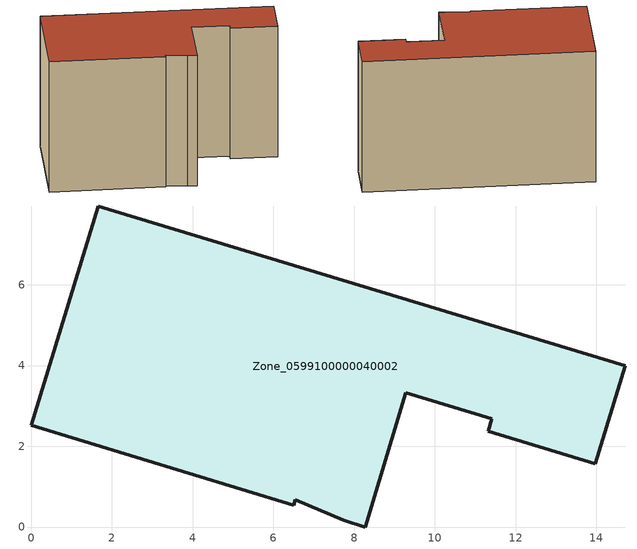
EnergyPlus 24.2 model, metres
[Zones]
Zone_0599100000040002
 floor ground (C_G): 0,2.52 1.66,7.95 14.72,3.99 13.98,1.57 11.32,2.37 11.41,2.68 9.28,3.33 8.28,0 7.74,0.17 6.54,0.68 6.5,0.54 z0
 wall outside (C_F): 1.66,7.95 0,2.52 6.5,0.54 6.54,0.68 7.74,0.17 8.28,0 9.28,3.33 11.41,2.68 11.32,2.37 13.98,1.57 14.72,3.99 1.66,7.95 z0:8.59
 roof outside (C_R): 0,2.52 6.5,0.54 6.54,0.68 7.74,0.17 8.28,0 9.28,3.33 11.41,2.68 11.32,2.37 13.98,1.57 14.72,3.99 1.66,7.95 z8.59
[BUILDING]
Pand.0599100000040002: North Axis=0; Terrain=City; Loads Convergence Tolerance Value=0.04; Temperature Convergence Tolerance Value=0.4; Solar Distribution=FullExterior; Maximum Number of Warmup Days=25; Minimum Number of Warmup Days=1
[Site:Location]
Rotterdam.The.Hague.AP_ZH_NLD Design_Conditions: Latitude=51.96; Longitude=4.45; Time Zone=1; Elevation=-4.5
[SITE:GROUNDTEMPERATURE:BUILDINGSURFACE]
18, 18, 18, 18, 18, 18, 18, 18, 18, 18, 18, 18
[MATERIAL] Thermal Absorptance=0.9; Solar Absorptance=0.7; Visible Absorptance=0.7
Name | Roughness | Thickness | Conductivity | Density | Specific Heat
G.TC.1975-1991 | MediumSmooth | 0.15 | 0.288461 | 540 | 1210
F.TC.1975-1991 | Rough | 0.3 | 0.230769 | 1920 | 840
R.TC.1975-1991 | MediumRough | 0.2 | 0.153846 | 1500 | 1000
[CONSTRUCTION]
C_G: G.TC.1975-1991
C_F: F.TC.1975-1991
C_R: R.TC.1975-1991
[ZONE]
Zone_0599100000040002: Type=1; Multiplier=1; Ceiling Height=Autocalculate; Volume=Autocalculate; Floor Area=autocalculate; Part of Total Floor Area=Yes
[ZONEINFILTRATION:DESIGNFLOWRATE]
Infil_Zone_0599100000040002: Zone or ZoneList or Space or SpaceList=Zone_0599100000040002; Schedule=AlwaysOn; Design Flow Rate Calculation Method=Flow/Area; Flow Rate per Floor Area=0.003; Constant Term Coefficient=1; Temperature Term Coefficient=0; Velocity Term Coefficient=0; Velocity Squared Term Coefficient=0
[HVACTEMPLATE:ZONE:IDEALLOADSAIRSYSTEM]
Zone_0599100000040002: Maximum Heating Supply Air Temperature=50; Minimum Cooling Supply Air Temperature=13; Maximum Heating Supply Air Humidity Ratio=0.0156; Minimum Cooling Supply Air Humidity Ratio=0.0077; Heating Limit=NoLimit; Cooling Limit=NoLimit; Dehumidification Control Type=ConstantSensibleHeatRatio; Cooling Sensible Heat Ratio=0.7; Dehumidification Setpoint=60; Humidification Control Type=None; Humidification Setpoint=30; Outdoor Air Method=None; Outdoor Air Flow Rate per Person=0.00944; Outdoor Air Flow Rate per Zone Floor Area=0; Outdoor Air Flow Rate per Zone=0; Demand Controlled Ventilation Type=None; Outdoor Air Economizer Type=NoEconomizer; Heat Recovery Type=None; Sensible Heat Recovery Effectiveness=0.7; Latent Heat Recovery Effectiveness=0.65
[ZONECONTROL:THERMOSTAT]
ThermostatControl_Zone_0599100000040002: Zone or ZoneList=Zone_0599100000040002; Control Type Schedule=DualSetpointControlType; Control 1=Thermostat_Zone_0599100000040002; Temperature Difference Between Cutout And Setpoint=0
[THERMOSTATSETPOINT:DUALSETPOINT]
Thermostat_Zone_0599100000040002: Heating Setpoint Temperature Schedule=HeatingSetpoint_Zone_0599100000040002; Cooling Setpoint Temperature Schedule=CoolingSetpoint_Zone_0599100000040002
[SCHEDULE:COMPACT]
HeatingSetpoint_Zone_0599100000040002: Through: 12/31, For: AllDays, Until: 24:00, 21
CoolingSetpoint_Zone_0599100000040002: Through: 12/31, For: AllDays, Until: 24:00, 24
DualSetpointControlType: Through: 12/31, For: AllDays, Until: 24:00, 4
AlwaysOn: Through: 12/31, For: AllDays, Until: 24:00, 1
